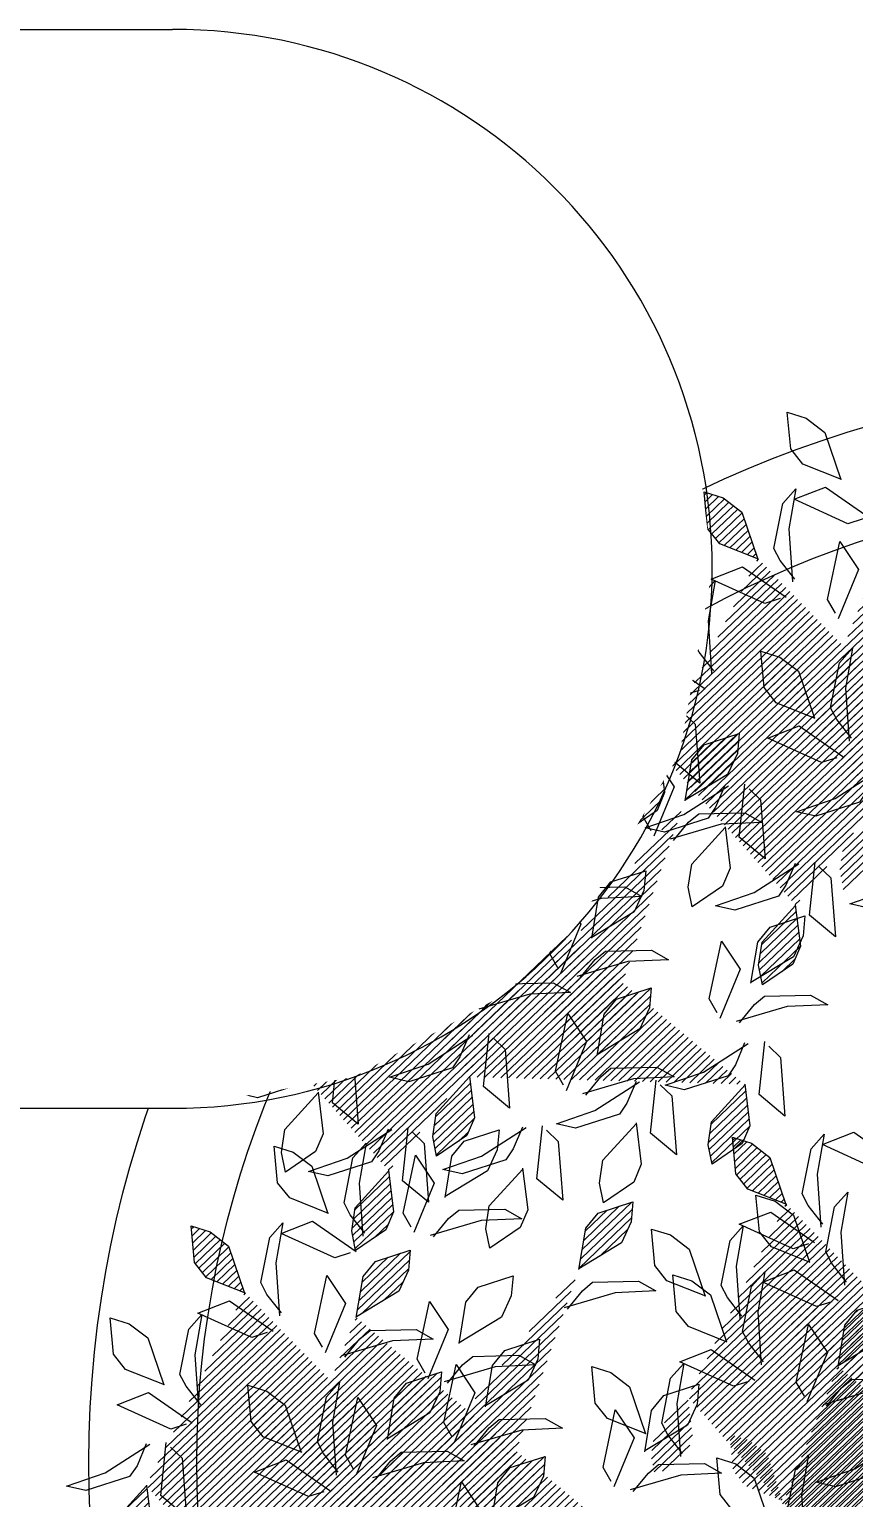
# Model space of a CAD drawing. Header units: millimetres. Extents: x 29001 to 40804, y -8833 to -5892.
# Drawn here: x 29829.94 to 29845.22, y -8584.09 to -8556.88 of the extents above; entities that cross this region are included whole.
import ezdxf
from ezdxf.enums import TextEntityAlignment as Align

# ---------------------------------------------------------------- set-up
doc = ezdxf.new("R2010")
doc.units = ezdxf.units.MM
doc.layers.get('0').update_dxf_attribs({"lineweight": 0})
for name, color, linetype, lineweight in [('250', 250, 'Continuous', 0), ('saksı', 180, 'Continuous', 0), ('xxx_Auto_Kaplama_Mermer Tarama', 45, 'Continuous', 0), ('xxx_Auto_Yardimci_Isaret Genel', 51, 'Continuous', 0)]:
    doc.layers.add(name, color=color, linetype=linetype, lineweight=lineweight)
doc.styles.add('AUTOBAN', font='')
doc.styles.get('AUTOBAN').set_extended_font_data('Helvetica Normal Tr')
pattern_1 = [(45, (-1654802.840952, 54994.59927), (-0.0105615167031, 0.0105615167031), [])]
pattern_2 = [(45, (-1654802.583758, 54995.853821), (-0.0105615167031, 0.0105615167031), [])]
pattern_3 = [(45, (-1654801.513832, 54996.583929), (-0.0105615167031, 0.0105615167031), [])]
pattern_4 = [(45, (-1654801.403256, 54994.865313), (-0.0105615167031, 0.0105615167031), [])]

# ---------------------------------------------------------------- blocks, each defined once
blk = doc.blocks.new('U1')
at = {"lineweight": 0}
h = blk.add_hatch(dxfattribs=at)
h.set_pattern_fill('ANSI31', color=63, scale=0.11949, style=0)
h.set_pattern_definition(pattern_3)
edge = h.paths.add_edge_path()
edge.add_line((-2359702.9032, 78422.6832), (-2359702.8873, 78422.7934))
edge.add_line((-2359702.8873, 78422.7934), (-2359702.8553, 78422.8342))
edge.add_line((-2359702.8553, 78422.8342), (-2359702.763, 78422.8662))
edge.add_line((-2359702.763, 78422.8662), (-2359702.7665, 78422.8129))
edge.add_line((-2359702.7665, 78422.8129), (-2359702.7914, 78422.7562))
edge.add_line((-2359702.7914, 78422.7562), (-2359702.9032, 78422.6852))
edge.add_line((-2359703.1841, 78422.9027), (-2359703.1681, 78423.0129))
edge.add_line((-2359703.1681, 78423.0129), (-2359703.1362, 78423.0537))
edge.add_line((-2359703.1362, 78423.0537), (-2359703.0438, 78423.0856))
edge.add_line((-2359703.0438, 78423.0856), (-2359703.0474, 78423.0324))
edge.add_line((-2359703.0474, 78423.0324), (-2359703.0722, 78422.9756))
edge.add_line((-2359703.0722, 78422.9756), (-2359703.1841, 78422.9046))
edge.add_line((-2359703.5705, 78423.2847), (-2359703.6747, 78423.324))
edge.add_line((-2359703.6747, 78423.324), (-2359703.7077, 78423.364))
edge.add_line((-2359703.7077, 78423.364), (-2359703.719, 78423.461))
edge.add_line((-2359703.719, 78423.461), (-2359703.6678, 78423.4461))
edge.add_line((-2359703.6678, 78423.4461), (-2359703.6177, 78423.4096))
edge.add_line((-2359703.6177, 78423.4096), (-2359703.5725, 78423.2851))
edge.add_line((-2359703.8238, 78422.7678), (-2359703.808, 78422.6575))
edge.add_line((-2359703.808, 78422.6575), (-2359703.8271, 78422.6093))
edge.add_line((-2359703.8271, 78422.6093), (-2359703.9067, 78422.5527))
edge.add_line((-2359703.9067, 78422.5527), (-2359703.9183, 78422.6047))
edge.add_line((-2359703.9183, 78422.6047), (-2359703.9105, 78422.6662))
edge.add_line((-2359703.9105, 78422.6662), (-2359703.8232, 78422.7659))
edge.add_line((-2359703.4534, 78422.3657), (-2359703.4376, 78422.2554))
edge.add_line((-2359703.4376, 78422.2554), (-2359703.4567, 78422.2072))
edge.add_line((-2359703.4567, 78422.2072), (-2359703.5363, 78422.1505))
edge.add_line((-2359703.5363, 78422.1505), (-2359703.5479, 78422.2026))
edge.add_line((-2359703.5479, 78422.2026), (-2359703.5401, 78422.2641))
edge.add_line((-2359703.5401, 78422.2641), (-2359703.4528, 78422.3638))
edge.add_line((-2359702.683, 78423.3664), (-2359702.667, 78423.4766))
edge.add_line((-2359702.667, 78423.4766), (-2359702.6351, 78423.5175))
edge.add_line((-2359702.6351, 78423.5175), (-2359702.5428, 78423.5494))
edge.add_line((-2359702.5428, 78423.5494), (-2359702.5463, 78423.4962))
edge.add_line((-2359702.5463, 78423.4962), (-2359702.5712, 78423.4394))
edge.add_line((-2359702.5712, 78423.4394), (-2359702.683, 78423.3684))
h = blk.add_hatch(dxfattribs=at)
h.set_pattern_fill('ANSI31', color=41, scale=0.11949, style=0)
h.set_pattern_definition(pattern_3)
edge = h.paths.add_edge_path()
edge.add_line((-2359703.2736, 78423.2257), (-2359703.2576, 78423.336))
edge.add_line((-2359703.2576, 78423.336), (-2359703.2257, 78423.3768))
edge.add_line((-2359703.2257, 78423.3768), (-2359703.1333, 78423.4087))
edge.add_line((-2359703.1333, 78423.4087), (-2359703.1369, 78423.3555))
edge.add_line((-2359703.1369, 78423.3555), (-2359703.1617, 78423.2987))
edge.add_line((-2359703.1617, 78423.2987), (-2359703.2736, 78423.2277))
edge.add_line((-2359703.4109, 78422.8634), (-2359703.5151, 78422.9027))
edge.add_line((-2359703.5151, 78422.9027), (-2359703.5481, 78422.9427))
edge.add_line((-2359703.5481, 78422.9427), (-2359703.5594, 78423.0398))
edge.add_line((-2359703.5594, 78423.0398), (-2359703.5082, 78423.0248))
edge.add_line((-2359703.5082, 78423.0248), (-2359703.4581, 78422.9883))
edge.add_line((-2359703.4581, 78422.9883), (-2359703.4128, 78422.8638))
edge.add_line((-2359703.2427, 78422.621), (-2359703.2269, 78422.5107))
edge.add_line((-2359703.2269, 78422.5107), (-2359703.246, 78422.4625))
edge.add_line((-2359703.246, 78422.4625), (-2359703.3256, 78422.4059))
edge.add_line((-2359703.3256, 78422.4059), (-2359703.3372, 78422.4579))
edge.add_line((-2359703.3372, 78422.4579), (-2359703.3294, 78422.5194))
edge.add_line((-2359703.3294, 78422.5194), (-2359703.2421, 78422.6191))
edge.add_line((-2359702.5083, 78422.6146), (-2359702.4925, 78422.5043))
edge.add_line((-2359702.4925, 78422.5043), (-2359702.5117, 78422.4562))
edge.add_line((-2359702.5117, 78422.4562), (-2359702.5912, 78422.3995))
edge.add_line((-2359702.5912, 78422.3995), (-2359702.6028, 78422.4515))
edge.add_line((-2359702.6028, 78422.4515), (-2359702.595, 78422.513))
edge.add_line((-2359702.595, 78422.513), (-2359702.5077, 78422.6127))
at = {"lineweight": 0, "true_color": 0x6c822b}
h = blk.add_hatch(dxfattribs=at)
h.set_pattern_fill('ANSI31', color=67, scale=0.11949, style=0)
h.set_pattern_definition(pattern_2)
edge = h.paths.add_edge_path()
edge.add_line((-2359703.9731, 78421.9531), (-2359703.9572, 78422.0633))
edge.add_line((-2359703.9572, 78422.0633), (-2359703.9252, 78422.1041))
edge.add_line((-2359703.9252, 78422.1041), (-2359703.8329, 78422.1361))
edge.add_line((-2359703.8329, 78422.1361), (-2359703.8364, 78422.0828))
edge.add_line((-2359703.8364, 78422.0828), (-2359703.8613, 78422.0261))
edge.add_line((-2359703.8613, 78422.0261), (-2359703.9732, 78421.9551))
edge.add_line((-2359704.254, 78422.1725), (-2359704.2381, 78422.2828))
edge.add_line((-2359704.2381, 78422.2828), (-2359704.2061, 78422.3236))
edge.add_line((-2359704.2061, 78422.3236), (-2359704.1138, 78422.3555))
edge.add_line((-2359704.1138, 78422.3555), (-2359704.1173, 78422.3023))
edge.add_line((-2359704.1173, 78422.3023), (-2359704.1422, 78422.2455))
edge.add_line((-2359704.1422, 78422.2455), (-2359704.254, 78422.1745))
edge.add_line((-2359704.6405, 78422.5546), (-2359704.7447, 78422.5939))
edge.add_line((-2359704.7447, 78422.5939), (-2359704.7776, 78422.6339))
edge.add_line((-2359704.7776, 78422.6339), (-2359704.789, 78422.7309))
edge.add_line((-2359704.789, 78422.7309), (-2359704.7377, 78422.716))
edge.add_line((-2359704.7377, 78422.716), (-2359704.6876, 78422.6795))
edge.add_line((-2359704.6876, 78422.6795), (-2359704.6424, 78422.555))
edge.add_line((-2359704.8937, 78422.0377), (-2359704.8779, 78421.9274))
edge.add_line((-2359704.8779, 78421.9274), (-2359704.897, 78421.8792))
edge.add_line((-2359704.897, 78421.8792), (-2359704.9766, 78421.8225))
edge.add_line((-2359704.9766, 78421.8225), (-2359704.9882, 78421.8746))
edge.add_line((-2359704.9882, 78421.8746), (-2359704.9804, 78421.9361))
edge.add_line((-2359704.9804, 78421.9361), (-2359704.8931, 78422.0358))
edge.add_line((-2359704.5233, 78421.6356), (-2359704.5075, 78421.5253))
edge.add_line((-2359704.5075, 78421.5253), (-2359704.5267, 78421.4771))
edge.add_line((-2359704.5267, 78421.4771), (-2359704.6062, 78421.4204))
edge.add_line((-2359704.6062, 78421.4204), (-2359704.6178, 78421.4725))
edge.add_line((-2359704.6178, 78421.4725), (-2359704.61, 78421.534))
edge.add_line((-2359704.61, 78421.534), (-2359704.5227, 78421.6337))
edge.add_line((-2359703.7529, 78422.6363), (-2359703.737, 78422.7465))
edge.add_line((-2359703.737, 78422.7465), (-2359703.705, 78422.7873))
edge.add_line((-2359703.705, 78422.7873), (-2359703.6127, 78422.8193))
edge.add_line((-2359703.6127, 78422.8193), (-2359703.6162, 78422.7661))
edge.add_line((-2359703.6162, 78422.7661), (-2359703.6411, 78422.7093))
edge.add_line((-2359703.6411, 78422.7093), (-2359703.753, 78422.6383))
h = blk.add_hatch(dxfattribs=at)
h.set_pattern_fill('ANSI31', color=67, scale=0.11949, style=0)
h.set_pattern_definition(pattern_2)
edge = h.paths.add_edge_path()
edge.add_line((-2359704.3435, 78422.4956), (-2359704.3275, 78422.6059))
edge.add_line((-2359704.3275, 78422.6059), (-2359704.2956, 78422.6467))
edge.add_line((-2359704.2956, 78422.6467), (-2359704.2033, 78422.6786))
edge.add_line((-2359704.2033, 78422.6786), (-2359704.2068, 78422.6254))
edge.add_line((-2359704.2068, 78422.6254), (-2359704.2317, 78422.5686))
edge.add_line((-2359704.2317, 78422.5686), (-2359704.3435, 78422.4976))
edge.add_line((-2359704.4808, 78422.1333), (-2359704.585, 78422.1726))
edge.add_line((-2359704.585, 78422.1726), (-2359704.618, 78422.2126))
edge.add_line((-2359704.618, 78422.2126), (-2359704.6293, 78422.3097))
edge.add_line((-2359704.6293, 78422.3097), (-2359704.5781, 78422.2947))
edge.add_line((-2359704.5781, 78422.2947), (-2359704.528, 78422.2582))
edge.add_line((-2359704.528, 78422.2582), (-2359704.4827, 78422.1337))
edge.add_line((-2359704.3126, 78421.8909), (-2359704.2968, 78421.7806))
edge.add_line((-2359704.2968, 78421.7806), (-2359704.3159, 78421.7324))
edge.add_line((-2359704.3159, 78421.7324), (-2359704.3955, 78421.6757))
edge.add_line((-2359704.3955, 78421.6757), (-2359704.4071, 78421.7278))
edge.add_line((-2359704.4071, 78421.7278), (-2359704.3993, 78421.7893))
edge.add_line((-2359704.3993, 78421.7893), (-2359704.312, 78421.889))
edge.add_line((-2359703.5782, 78421.8845), (-2359703.5624, 78421.7742))
edge.add_line((-2359703.5624, 78421.7742), (-2359703.5816, 78421.7261))
edge.add_line((-2359703.5816, 78421.7261), (-2359703.6612, 78421.6694))
edge.add_line((-2359703.6612, 78421.6694), (-2359703.6728, 78421.7214))
edge.add_line((-2359703.6728, 78421.7214), (-2359703.6649, 78421.7829))
edge.add_line((-2359703.6649, 78421.7829), (-2359703.5776, 78421.8826))
h = blk.add_hatch(dxfattribs=at)
h.set_pattern_fill('ANSI31', color=67, scale=0.11949, style=0)
h.set_pattern_definition(pattern_4)
edge = h.paths.add_edge_path()
edge.add_line((-2359702.7926, 78420.9646), (-2359702.7767, 78421.0748))
edge.add_line((-2359702.7767, 78421.0748), (-2359702.7447, 78421.1156))
edge.add_line((-2359702.7447, 78421.1156), (-2359702.6524, 78421.1476))
edge.add_line((-2359702.6524, 78421.1476), (-2359702.6559, 78421.0943))
edge.add_line((-2359702.6559, 78421.0943), (-2359702.6808, 78421.0375))
edge.add_line((-2359702.6808, 78421.0375), (-2359702.7927, 78420.9666))
edge.add_line((-2359703.0735, 78421.184), (-2359703.0575, 78421.2943))
edge.add_line((-2359703.0575, 78421.2943), (-2359703.0256, 78421.3351))
edge.add_line((-2359703.0256, 78421.3351), (-2359702.9333, 78421.367))
edge.add_line((-2359702.9333, 78421.367), (-2359702.9368, 78421.3138))
edge.add_line((-2359702.9368, 78421.3138), (-2359702.9617, 78421.257))
edge.add_line((-2359702.9617, 78421.257), (-2359703.0735, 78421.186))
edge.add_line((-2359703.4599, 78421.5661), (-2359703.5642, 78421.6054))
edge.add_line((-2359703.5642, 78421.6054), (-2359703.5971, 78421.6454))
edge.add_line((-2359703.5971, 78421.6454), (-2359703.6085, 78421.7424))
edge.add_line((-2359703.6085, 78421.7424), (-2359703.5572, 78421.7275))
edge.add_line((-2359703.5572, 78421.7275), (-2359703.5071, 78421.691))
edge.add_line((-2359703.5071, 78421.691), (-2359703.4619, 78421.5665))
edge.add_line((-2359703.7132, 78421.0492), (-2359703.6974, 78420.9389))
edge.add_line((-2359703.6974, 78420.9389), (-2359703.7165, 78420.8907))
edge.add_line((-2359703.7165, 78420.8907), (-2359703.7961, 78420.834))
edge.add_line((-2359703.7961, 78420.834), (-2359703.8077, 78420.8861))
edge.add_line((-2359703.8077, 78420.8861), (-2359703.7999, 78420.9476))
edge.add_line((-2359703.7999, 78420.9476), (-2359703.7126, 78421.0473))
edge.add_line((-2359703.3428, 78420.647), (-2359703.327, 78420.5368))
edge.add_line((-2359703.327, 78420.5368), (-2359703.3462, 78420.4886))
edge.add_line((-2359703.3462, 78420.4886), (-2359703.4257, 78420.4319))
edge.add_line((-2359703.4257, 78420.4319), (-2359703.4373, 78420.484))
edge.add_line((-2359703.4373, 78420.484), (-2359703.4295, 78420.5455))
edge.add_line((-2359703.4295, 78420.5455), (-2359703.3422, 78420.6452))
edge.add_line((-2359702.5724, 78421.6478), (-2359702.5565, 78421.758))
edge.add_line((-2359702.5565, 78421.758), (-2359702.5245, 78421.7988))
edge.add_line((-2359702.5245, 78421.7988), (-2359702.4322, 78421.8308))
edge.add_line((-2359702.4322, 78421.8308), (-2359702.4357, 78421.7775))
edge.add_line((-2359702.4357, 78421.7775), (-2359702.4606, 78421.7208))
edge.add_line((-2359702.4606, 78421.7208), (-2359702.5725, 78421.6498))
at = {"lineweight": 0}
h = blk.add_hatch(dxfattribs=at)
h.set_pattern_fill('ANSI31', color=41, scale=0.11949, style=0)
h.set_pattern_definition(pattern_4)
edge = h.paths.add_edge_path()
edge.add_line((-2359703.163, 78421.5071), (-2359703.147, 78421.6173))
edge.add_line((-2359703.147, 78421.6173), (-2359703.1151, 78421.6582))
edge.add_line((-2359703.1151, 78421.6582), (-2359703.0228, 78421.6901))
edge.add_line((-2359703.0228, 78421.6901), (-2359703.0263, 78421.6369))
edge.add_line((-2359703.0263, 78421.6369), (-2359703.0512, 78421.5801))
edge.add_line((-2359703.0512, 78421.5801), (-2359703.163, 78421.5091))
edge.add_line((-2359703.3003, 78421.1448), (-2359703.4045, 78421.1841))
edge.add_line((-2359703.4045, 78421.1841), (-2359703.4375, 78421.2241))
edge.add_line((-2359703.4375, 78421.2241), (-2359703.4488, 78421.3212))
edge.add_line((-2359703.4488, 78421.3212), (-2359703.3976, 78421.3062))
edge.add_line((-2359703.3976, 78421.3062), (-2359703.3475, 78421.2697))
edge.add_line((-2359703.3475, 78421.2697), (-2359703.3022, 78421.1452))
edge.add_line((-2359703.1321, 78420.9024), (-2359703.1163, 78420.7921))
edge.add_line((-2359703.1163, 78420.7921), (-2359703.1354, 78420.7439))
edge.add_line((-2359703.1354, 78420.7439), (-2359703.215, 78420.6872))
edge.add_line((-2359703.215, 78420.6872), (-2359703.2266, 78420.7393))
edge.add_line((-2359703.2266, 78420.7393), (-2359703.2188, 78420.8008))
edge.add_line((-2359703.2188, 78420.8008), (-2359703.1315, 78420.9005))
edge.add_line((-2359702.3977, 78420.896), (-2359702.3819, 78420.7857))
edge.add_line((-2359702.3819, 78420.7857), (-2359702.4011, 78420.7375))
edge.add_line((-2359702.4011, 78420.7375), (-2359702.4806, 78420.6809))
edge.add_line((-2359702.4806, 78420.6809), (-2359702.4923, 78420.7329))
edge.add_line((-2359702.4923, 78420.7329), (-2359702.4844, 78420.7944))
edge.add_line((-2359702.4844, 78420.7944), (-2359702.3971, 78420.8941))
h = blk.add_hatch(dxfattribs=at)
h.set_pattern_fill('ANSI31', color=63, scale=0.11949, style=0)
h.set_pattern_definition(pattern_1)
edge = h.paths.add_edge_path()
edge.add_line((-2359704.2303, 78420.6985), (-2359704.2144, 78420.8088))
edge.add_line((-2359704.2144, 78420.8088), (-2359704.1824, 78420.8496))
edge.add_line((-2359704.1824, 78420.8496), (-2359704.0901, 78420.8815))
edge.add_line((-2359704.0901, 78420.8815), (-2359704.0936, 78420.8283))
edge.add_line((-2359704.0936, 78420.8283), (-2359704.1185, 78420.7715))
edge.add_line((-2359704.1185, 78420.7715), (-2359704.2304, 78420.7005))
edge.add_line((-2359704.5112, 78420.918), (-2359704.4952, 78421.0282))
edge.add_line((-2359704.4952, 78421.0282), (-2359704.4633, 78421.069))
edge.add_line((-2359704.4633, 78421.069), (-2359704.371, 78421.101))
edge.add_line((-2359704.371, 78421.101), (-2359704.3745, 78421.0477))
edge.add_line((-2359704.3745, 78421.0477), (-2359704.3994, 78420.991))
edge.add_line((-2359704.3994, 78420.991), (-2359704.5112, 78420.92))
edge.add_line((-2359704.8976, 78421.3), (-2359705.0019, 78421.3393))
edge.add_line((-2359705.0019, 78421.3393), (-2359705.0348, 78421.3793))
edge.add_line((-2359705.0348, 78421.3793), (-2359705.0461, 78421.4764))
edge.add_line((-2359705.0461, 78421.4764), (-2359704.9949, 78421.4614))
edge.add_line((-2359704.9949, 78421.4614), (-2359704.9448, 78421.4249))
edge.add_line((-2359704.9448, 78421.4249), (-2359704.8996, 78421.3004))
edge.add_line((-2359705.1509, 78420.7831), (-2359705.1351, 78420.6729))
edge.add_line((-2359705.1351, 78420.6729), (-2359705.1542, 78420.6247))
edge.add_line((-2359705.1542, 78420.6247), (-2359705.2338, 78420.568))
edge.add_line((-2359705.2338, 78420.568), (-2359705.2454, 78420.6201))
edge.add_line((-2359705.2454, 78420.6201), (-2359705.2376, 78420.6816))
edge.add_line((-2359705.2376, 78420.6816), (-2359705.1503, 78420.7812))
edge.add_line((-2359704.7805, 78420.381), (-2359704.7647, 78420.2707))
edge.add_line((-2359704.7647, 78420.2707), (-2359704.7839, 78420.2226))
edge.add_line((-2359704.7839, 78420.2226), (-2359704.8634, 78420.1659))
edge.add_line((-2359704.8634, 78420.1659), (-2359704.875, 78420.218))
edge.add_line((-2359704.875, 78420.218), (-2359704.8672, 78420.2795))
edge.add_line((-2359704.8672, 78420.2795), (-2359704.7799, 78420.3791))
edge.add_line((-2359704.0101, 78421.3817), (-2359703.9942, 78421.492))
edge.add_line((-2359703.9942, 78421.492), (-2359703.9622, 78421.5328))
edge.add_line((-2359703.9622, 78421.5328), (-2359703.8699, 78421.5647))
edge.add_line((-2359703.8699, 78421.5647), (-2359703.8734, 78421.5115))
edge.add_line((-2359703.8734, 78421.5115), (-2359703.8983, 78421.4547))
edge.add_line((-2359703.8983, 78421.4547), (-2359704.0101, 78421.3837))
at = {"lineweight": 0, "true_color": 0x6c822b}
h = blk.add_hatch(dxfattribs=at)
h.set_pattern_fill('ANSI31', color=67, scale=0.11949, style=0)
h.set_pattern_definition(pattern_1)
edge = h.paths.add_edge_path()
edge.add_line((-2359704.6007, 78421.2411), (-2359704.5847, 78421.3513))
edge.add_line((-2359704.5847, 78421.3513), (-2359704.5528, 78421.3921))
edge.add_line((-2359704.5528, 78421.3921), (-2359704.4605, 78421.4241))
edge.add_line((-2359704.4605, 78421.4241), (-2359704.464, 78421.3708))
edge.add_line((-2359704.464, 78421.3708), (-2359704.4889, 78421.314))
edge.add_line((-2359704.4889, 78421.314), (-2359704.6007, 78421.243))
edge.add_line((-2359704.738, 78420.8788), (-2359704.8422, 78420.9181))
edge.add_line((-2359704.8422, 78420.9181), (-2359704.8752, 78420.9581))
edge.add_line((-2359704.8752, 78420.9581), (-2359704.8865, 78421.0551))
edge.add_line((-2359704.8865, 78421.0551), (-2359704.8353, 78421.0402))
edge.add_line((-2359704.8353, 78421.0402), (-2359704.7852, 78421.0037))
edge.add_line((-2359704.7852, 78421.0037), (-2359704.7399, 78420.8792))
edge.add_line((-2359704.5698, 78420.6363), (-2359704.554, 78420.5261))
edge.add_line((-2359704.554, 78420.5261), (-2359704.5731, 78420.4779))
edge.add_line((-2359704.5731, 78420.4779), (-2359704.6527, 78420.4212))
edge.add_line((-2359704.6527, 78420.4212), (-2359704.6643, 78420.4733))
edge.add_line((-2359704.6643, 78420.4733), (-2359704.6565, 78420.5348))
edge.add_line((-2359704.6565, 78420.5348), (-2359704.5692, 78420.6344))
edge.add_line((-2359703.8354, 78420.6299), (-2359703.8196, 78420.5197))
edge.add_line((-2359703.8196, 78420.5197), (-2359703.8388, 78420.4715))
edge.add_line((-2359703.8388, 78420.4715), (-2359703.9183, 78420.4148))
edge.add_line((-2359703.9183, 78420.4148), (-2359703.93, 78420.4669))
edge.add_line((-2359703.93, 78420.4669), (-2359703.9221, 78420.5284))
edge.add_line((-2359703.9221, 78420.5284), (-2359703.8348, 78420.628))
at = {"lineweight": 0}
h = blk.add_hatch(dxfattribs=at)
h.set_pattern_fill('ANSI31', color=41, scale=0.11949, style=0)
h.set_pattern_definition([(45, (-1654801.554443, 54994.495261), (-0.0105615167031, 0.0105615167031), [])])
edge = h.paths.add_edge_path()
edge.add_line((-2359703.3142, 78421.1371), (-2359703.2982, 78421.2473))
edge.add_line((-2359703.2982, 78421.2473), (-2359703.2663, 78421.2881))
edge.add_line((-2359703.2663, 78421.2881), (-2359703.1739, 78421.3201))
edge.add_line((-2359703.1739, 78421.3201), (-2359703.1775, 78421.2668))
edge.add_line((-2359703.1775, 78421.2668), (-2359703.2024, 78421.21))
edge.add_line((-2359703.2024, 78421.21), (-2359703.3142, 78421.139))
edge.add_line((-2359703.4515, 78420.7748), (-2359703.5557, 78420.8141))
edge.add_line((-2359703.5557, 78420.8141), (-2359703.5887, 78420.8541))
edge.add_line((-2359703.5887, 78420.8541), (-2359703.6, 78420.9511))
edge.add_line((-2359703.6, 78420.9511), (-2359703.5488, 78420.9362))
edge.add_line((-2359703.5488, 78420.9362), (-2359703.4987, 78420.8997))
edge.add_line((-2359703.4987, 78420.8997), (-2359703.4534, 78420.7751))
edge.add_line((-2359703.2833, 78420.5323), (-2359703.2675, 78420.422))
edge.add_line((-2359703.2675, 78420.422), (-2359703.2866, 78420.3739))
edge.add_line((-2359703.2866, 78420.3739), (-2359703.3662, 78420.3172))
edge.add_line((-2359703.3662, 78420.3172), (-2359703.3778, 78420.3693))
edge.add_line((-2359703.3778, 78420.3693), (-2359703.37, 78420.4308))
edge.add_line((-2359703.37, 78420.4308), (-2359703.2827, 78420.5304))
edge.add_line((-2359702.5489, 78420.5259), (-2359702.5331, 78420.4157))
edge.add_line((-2359702.5331, 78420.4157), (-2359702.5523, 78420.3675))
edge.add_line((-2359702.5523, 78420.3675), (-2359702.6318, 78420.3108))
edge.add_line((-2359702.6318, 78420.3108), (-2359702.6434, 78420.3629))
edge.add_line((-2359702.6434, 78420.3629), (-2359702.6356, 78420.4244))
edge.add_line((-2359702.6356, 78420.4244), (-2359702.5483, 78420.524))
at = {"color": 67, "lineweight": 0, "true_color": 0x6c822b}
for points in [[(-2359703.3534, 78423.5017), (-2359703.4576, 78423.541), (-2359703.4906, 78423.581), (-2359703.5019, 78423.678), (-2359703.4507, 78423.6631), (-2359703.4006, 78423.6266), (-2359703.3554, 78423.5021)], [(-2359703.3619, 78423.1448), (-2359703.384, 78423.1816), (-2359703.3546, 78423.3361), (-2359703.303, 78423.2625), (-2359703.3546, 78423.13)], [(-2359703.7813, 78423.0358), (-2359703.8855, 78423.0751), (-2359703.9184, 78423.1151), (-2359703.9298, 78423.2121), (-2359703.8785, 78423.1972), (-2359703.8284, 78423.1607), (-2359703.7832, 78423.0362)], [(-2359703.3132, 78422.8128), (-2359703.3533, 78422.8616), (-2359703.3701, 78422.8926), (-2359703.3489, 78423.0134), (-2359703.3147, 78423.0531), (-2359703.3311, 78422.9458), (-2359703.3186, 78422.8049)], [(-2359704.142, 78422.7149), (-2359704.103, 78422.7646), (-2359704.0764, 78422.7876), (-2359703.9538, 78422.7929), (-2359703.9077, 78422.7681), (-2359704.016, 78422.761), (-2359704.1509, 78422.7184)], [(-2359703.7529, 78422.6363), (-2359703.737, 78422.7465), (-2359703.705, 78422.7873), (-2359703.6127, 78422.8193), (-2359703.6162, 78422.7661), (-2359703.6411, 78422.7093), (-2359703.753, 78422.6383)], [(-2359704.3633, 78422.6679), (-2359704.404, 78422.6542), (-2359704.5486, 78422.7163), (-2359704.4656, 78422.7508), (-2359704.3473, 78422.6719)], [(-2359703.8238, 78422.7678), (-2359703.808, 78422.6575), (-2359703.8271, 78422.6093), (-2359703.9067, 78422.5527), (-2359703.9183, 78422.6047), (-2359703.9105, 78422.6662), (-2359703.8232, 78422.7659)], [(-2359703.8413, 78422.5553), (-2359703.8634, 78422.5921), (-2359703.8339, 78422.7467), (-2359703.7824, 78422.6731), (-2359703.8339, 78422.5406)], [(-2359704.5428, 78422.5039), (-2359704.5829, 78422.5528), (-2359704.5997, 78422.5837), (-2359704.5785, 78422.7045), (-2359704.5443, 78422.7442), (-2359704.5607, 78422.637), (-2359704.5482, 78422.496)], [(-2359703.2454, 78422.731), (-2359703.2688, 78422.6723), (-2359703.2879, 78422.6426), (-2359703.4039, 78422.603), (-2359703.4552, 78422.6138), (-2359703.3533, 78422.6511), (-2359703.2358, 78422.7301)], [(-2359704.3435, 78422.4956), (-2359704.3275, 78422.6059), (-2359704.2956, 78422.6467), (-2359704.2033, 78422.6786), (-2359704.2068, 78422.6254), (-2359704.2317, 78422.5686), (-2359704.3435, 78422.4976)], [(-2359703.6477, 78422.6799), (-2359703.6711, 78422.6212), (-2359703.6902, 78422.5916), (-2359703.8062, 78422.5519), (-2359703.8575, 78422.5627), (-2359703.7556, 78422.6001), (-2359703.6381, 78422.679)], [(-2359703.583, 78422.6725), (-2359703.5515, 78422.6434), (-2359703.5361, 78422.4868), (-2359703.6063, 78422.5429), (-2359703.5942, 78422.6846)], [(-2359704.4319, 78422.4147), (-2359704.4539, 78422.4515), (-2359704.4245, 78422.606), (-2359704.3729, 78422.5324), (-2359704.4245, 78422.3999)], [(-2359704.0684, 78422.4322), (-2359704.0525, 78422.5425), (-2359704.0205, 78422.5833), (-2359703.9282, 78422.6152), (-2359703.9317, 78422.562), (-2359703.9566, 78422.5052), (-2359704.0684, 78422.4342)], [(-2359703.7814, 78422.53), (-2359703.7423, 78422.5797), (-2359703.7157, 78422.6028), (-2359703.5932, 78422.6081), (-2359703.547, 78422.5833), (-2359703.6553, 78422.5762), (-2359703.7902, 78422.5336)], [(-2359703.645, 78422.5699), (-2359703.6292, 78422.4597), (-2359703.6483, 78422.4115), (-2359703.7279, 78422.3548), (-2359703.7395, 78422.4069), (-2359703.7317, 78422.4684), (-2359703.6444, 78422.568)], [(-2359704.5804, 78422.4509), (-2359704.6211, 78422.4372), (-2359704.7657, 78422.4993), (-2359704.6827, 78422.5337), (-2359704.5645, 78422.4549)], [(-2359704.1568, 78422.3513), (-2359704.1789, 78422.3881), (-2359704.1494, 78422.5427), (-2359704.0979, 78422.469), (-2359704.1494, 78422.3366)], [(-2359704.7535, 78422.255), (-2359704.7936, 78422.3038), (-2359704.8104, 78422.3348), (-2359704.7892, 78422.4556), (-2359704.755, 78422.4953), (-2359704.7714, 78422.388), (-2359704.7589, 78422.2471)], [(-2359703.4561, 78422.4756), (-2359703.4795, 78422.417), (-2359703.4986, 78422.3873), (-2359703.6146, 78422.3476), (-2359703.6659, 78422.3585), (-2359703.564, 78422.3958), (-2359703.4466, 78422.4747)], [(-2359703.3915, 78422.4683), (-2359703.3599, 78422.4392), (-2359703.3445, 78422.2826), (-2359703.4148, 78422.3387), (-2359703.4027, 78422.4803)], [(-2359703.0985, 78422.4884), (-2359703.1219, 78422.4297), (-2359703.141, 78422.4001), (-2359703.257, 78422.3604), (-2359703.3083, 78422.3712), (-2359703.2064, 78422.4086), (-2359703.089, 78422.4875)], [(-2359704.3719, 78422.3893), (-2359704.3329, 78422.439), (-2359704.3062, 78422.4621), (-2359704.1837, 78422.4674), (-2359704.1376, 78422.4426), (-2359704.2459, 78422.4355), (-2359704.3808, 78422.3929)], [(-2359703.9942, 78422.2653), (-2359703.9782, 78422.3755), (-2359703.9463, 78422.4163), (-2359703.8539, 78422.4483), (-2359703.8575, 78422.3951), (-2359703.8824, 78422.3383), (-2359703.9942, 78422.2673)], [(-2359704.0969, 78422.326), (-2359704.0578, 78422.3757), (-2359704.0312, 78422.3987), (-2359703.9087, 78422.4041), (-2359703.8625, 78422.3792), (-2359703.9708, 78422.3721), (-2359704.1057, 78422.3295)], [(-2359704.254, 78422.1725), (-2359704.2381, 78422.2828), (-2359704.2061, 78422.3236), (-2359704.1138, 78422.3555), (-2359704.1173, 78422.3023), (-2359704.1422, 78422.2455), (-2359704.254, 78422.1745)], [(-2359704.0825, 78422.1843), (-2359704.1046, 78422.2211), (-2359704.0752, 78422.3757), (-2359704.0236, 78422.3021), (-2359704.0752, 78422.1696)], [(-2359703.4534, 78422.3657), (-2359703.4376, 78422.2554), (-2359703.4567, 78422.2072), (-2359703.5363, 78422.1505), (-2359703.5479, 78422.2026), (-2359703.5401, 78422.2641), (-2359703.4528, 78422.3638)], [(-2359704.3831, 78422.0827), (-2359704.4233, 78422.1315), (-2359704.4401, 78422.1625), (-2359704.4189, 78422.2833), (-2359704.3847, 78422.323), (-2359704.4011, 78422.2157), (-2359704.3885, 78422.0747)], [(-2359703.5673, 78422.154), (-2359703.5514, 78422.2642), (-2359703.5194, 78422.305), (-2359703.4271, 78422.337), (-2359703.4307, 78422.2837), (-2359703.4555, 78422.227), (-2359703.5674, 78422.156)], [(-2359704.4808, 78422.1333), (-2359704.585, 78422.1726), (-2359704.618, 78422.2126), (-2359704.6293, 78422.3097), (-2359704.5781, 78422.2947), (-2359704.528, 78422.2582), (-2359704.4827, 78422.1337)], [(-2359704.3424, 78422.0916), (-2359704.3644, 78422.1284), (-2359704.335, 78422.283), (-2359704.2834, 78422.2093), (-2359704.335, 78422.0769)], [(-2359704.0226, 78422.159), (-2359703.9836, 78422.2087), (-2359703.9569, 78422.2318), (-2359703.8344, 78422.2371), (-2359703.7883, 78422.2123), (-2359703.8966, 78422.2052), (-2359704.0315, 78422.1626)], [(-2359703.6557, 78422.073), (-2359703.6778, 78422.1098), (-2359703.6483, 78422.2644), (-2359703.5968, 78422.1908), (-2359703.6483, 78422.0583)], [(-2359704.8318, 78422.1403), (-2359704.8002, 78422.1112), (-2359704.7848, 78421.9546), (-2359704.855, 78422.0107), (-2359704.843, 78422.1523)], [(-2359704.2824, 78422.0663), (-2359704.2434, 78422.116), (-2359704.2167, 78422.139), (-2359704.0942, 78422.1444), (-2359704.0481, 78422.1195), (-2359704.1564, 78422.1124), (-2359704.2913, 78422.0698)], [(-2359703.9731, 78421.9531), (-2359703.9572, 78422.0633), (-2359703.9252, 78422.1041), (-2359703.8329, 78422.1361), (-2359703.8364, 78422.0828), (-2359703.8613, 78422.0261), (-2359703.9732, 78421.9551)], [(-2359703.5958, 78422.0477), (-2359703.5567, 78422.0974), (-2359703.5301, 78422.1205), (-2359703.4076, 78422.1258), (-2359703.3614, 78422.101), (-2359703.4697, 78422.0939), (-2359703.6047, 78422.0513)], [(-2359704.4208, 78422.0296), (-2359704.4615, 78422.0159), (-2359704.6061, 78422.078), (-2359704.5231, 78422.1125), (-2359704.4048, 78422.0336)], [(-2359704.0615, 78421.8721), (-2359704.0836, 78421.9089), (-2359704.0541, 78422.0635), (-2359704.0026, 78421.9899), (-2359704.0541, 78421.8574)], [(-2359704.3153, 78422.0009), (-2359704.3387, 78421.9422), (-2359704.3578, 78421.9125), (-2359704.4738, 78421.8728), (-2359704.5251, 78421.8837), (-2359704.4232, 78421.921), (-2359704.3058, 78422)], [(-2359704.2507, 78421.9935), (-2359704.2191, 78421.9644), (-2359704.2037, 78421.8078), (-2359704.274, 78421.8639), (-2359704.2619, 78422.0055)], [(-2359703.5809, 78421.9945), (-2359703.6044, 78421.9358), (-2359703.6234, 78421.9061), (-2359703.7395, 78421.8665), (-2359703.7908, 78421.8773), (-2359703.6889, 78421.9146), (-2359703.5714, 78421.9936)], [(-2359703.5163, 78421.9871), (-2359703.4847, 78421.958), (-2359703.4694, 78421.8014), (-2359703.5396, 78421.8575), (-2359703.5275, 78421.9991)], [(-2359704.7176, 78421.9498), (-2359704.741, 78421.8911), (-2359704.7601, 78421.8615), (-2359704.8761, 78421.8218), (-2359704.9274, 78421.8326), (-2359704.8255, 78421.87), (-2359704.7081, 78421.9489)], [(-2359704.653, 78421.9424), (-2359704.6214, 78421.9133), (-2359704.606, 78421.7567), (-2359704.6762, 78421.8128), (-2359704.6642, 78421.9545)], [(-2359704.0016, 78421.8468), (-2359703.9625, 78421.8965), (-2359703.9359, 78421.9196), (-2359703.8134, 78421.9249), (-2359703.7672, 78421.9), (-2359703.8755, 78421.8929), (-2359704.0104, 78421.8504)], [(-2359704.3126, 78421.8909), (-2359704.2968, 78421.7806), (-2359704.3159, 78421.7324), (-2359704.3955, 78421.6757), (-2359704.4071, 78421.7278), (-2359704.3993, 78421.7893), (-2359704.312, 78421.889)], [(-2359703.8683, 78421.886), (-2359703.8917, 78421.8273), (-2359703.9108, 78421.7976), (-2359704.0268, 78421.758), (-2359704.0781, 78421.7688), (-2359703.9762, 78421.8061), (-2359703.8588, 78421.8851)], [(-2359703.8037, 78421.8786), (-2359703.7721, 78421.8495), (-2359703.7567, 78421.6929), (-2359703.827, 78421.749), (-2359703.8149, 78421.8906)], [(-2359703.5782, 78421.8845), (-2359703.5624, 78421.7742), (-2359703.5816, 78421.7261), (-2359703.6612, 78421.6694), (-2359703.6728, 78421.7214), (-2359703.6649, 78421.7829), (-2359703.5776, 78421.8826)], [(-2359704.7149, 78421.8398), (-2359704.6991, 78421.7295), (-2359704.7182, 78421.6814), (-2359704.7978, 78421.6247), (-2359704.8094, 78421.6768), (-2359704.8016, 78421.7383), (-2359704.7143, 78421.8379)], [(-2359703.8656, 78421.776), (-2359703.8498, 78421.6657), (-2359703.8689, 78421.6175), (-2359703.9485, 78421.5609), (-2359703.9601, 78421.6129), (-2359703.9523, 78421.6744), (-2359703.865, 78421.7741)], [(-2359704.526, 78421.7455), (-2359704.5495, 78421.6868), (-2359704.5685, 78421.6572), (-2359704.6845, 78421.6175), (-2359704.7358, 78421.6283), (-2359704.6339, 78421.6657), (-2359704.5165, 78421.7446)], [(-2359704.4614, 78421.7382), (-2359704.4298, 78421.7091), (-2359704.4145, 78421.5525), (-2359704.4847, 78421.6086), (-2359704.4726, 78421.7502)], [(-2359704.1684, 78421.7583), (-2359704.1919, 78421.6996), (-2359704.2109, 78421.67), (-2359704.3269, 78421.6303), (-2359704.3782, 78421.6411), (-2359704.2763, 78421.6785), (-2359704.1589, 78421.7574)], [(-2359704.3708, 78421.5666), (-2359704.3549, 78421.6768), (-2359704.3229, 78421.7176), (-2359704.2306, 78421.7496), (-2359704.2341, 78421.6963), (-2359704.259, 78421.6396), (-2359704.3708, 78421.5686)], [(-2359704.1038, 78421.7509), (-2359704.0722, 78421.7218), (-2359704.0569, 78421.5652), (-2359704.1271, 78421.6213), (-2359704.115, 78421.763)], [(-2359703.4599, 78421.5661), (-2359703.5642, 78421.6054), (-2359703.5971, 78421.6454), (-2359703.6085, 78421.7424), (-2359703.5572, 78421.7275), (-2359703.5071, 78421.691), (-2359703.4619, 78421.5665)], [(-2359703.3623, 78421.5154), (-2359703.4024, 78421.5643), (-2359703.4192, 78421.5952), (-2359703.398, 78421.716), (-2359703.3638, 78421.7557), (-2359703.3802, 78421.6484), (-2359703.3677, 78421.5075)], [(-2359703.1828, 78421.6794), (-2359703.2235, 78421.6657), (-2359703.3681, 78421.7278), (-2359703.2851, 78421.7623), (-2359703.1668, 78421.6834)], [(-2359704.4592, 78421.4856), (-2359704.4813, 78421.5224), (-2359704.4518, 78421.677), (-2359704.4003, 78421.6034), (-2359704.4518, 78421.4709)], [(-2359704.1657, 78421.6483), (-2359704.1499, 78421.5381), (-2359704.1691, 78421.4899), (-2359704.2486, 78421.4332), (-2359704.2602, 78421.4853), (-2359704.2524, 78421.5468), (-2359704.1651, 78421.6464)], [(-2359703.394, 78421.413), (-2359703.4982, 78421.4523), (-2359703.5312, 78421.4923), (-2359703.5425, 78421.5894), (-2359703.4913, 78421.5744), (-2359703.4412, 78421.5379), (-2359703.396, 78421.4134)], [(-2359703.2964, 78421.3624), (-2359703.3365, 78421.4112), (-2359703.3533, 78421.4422), (-2359703.3321, 78421.563), (-2359703.2979, 78421.6027), (-2359703.3143, 78421.4954), (-2359703.3017, 78421.3545)], [(-2359704.3992, 78421.4603), (-2359704.3602, 78421.51), (-2359704.3335, 78421.5331), (-2359704.211, 78421.5384), (-2359704.1649, 78421.5136), (-2359704.2732, 78421.5065), (-2359704.4081, 78421.4639)], [(-2359704.0101, 78421.3817), (-2359703.9942, 78421.492), (-2359703.9622, 78421.5328), (-2359703.8699, 78421.5647), (-2359703.8734, 78421.5115), (-2359703.8983, 78421.4547), (-2359704.0101, 78421.3837)], [(-2359703.3999, 78421.4623), (-2359703.4406, 78421.4487), (-2359703.5852, 78421.5108), (-2359703.5022, 78421.5452), (-2359703.384, 78421.4664)], [(-2359703.6707, 78421.3171), (-2359703.7749, 78421.3565), (-2359703.8079, 78421.3965), (-2359703.8192, 78421.4935), (-2359703.7679, 78421.4786), (-2359703.7178, 78421.4421), (-2359703.6726, 78421.3175)], [(-2359703.573, 78421.2665), (-2359703.6131, 78421.3153), (-2359703.6299, 78421.3463), (-2359703.6087, 78421.4671), (-2359703.5745, 78421.5068), (-2359703.5909, 78421.3995), (-2359703.5784, 78421.2586)], [(-2359703.5135, 78421.1454), (-2359703.5536, 78421.1942), (-2359703.5704, 78421.2252), (-2359703.5492, 78421.346), (-2359703.515, 78421.3857), (-2359703.5314, 78421.2784), (-2359703.5189, 78421.1375)], [(-2359703.334, 78421.3093), (-2359703.3747, 78421.2957), (-2359703.5193, 78421.3577), (-2359703.4363, 78421.3922), (-2359703.318, 78421.3133)], [(-2359704.689, 78421.1601), (-2359704.7111, 78421.1969), (-2359704.6817, 78421.3515), (-2359704.6301, 78421.2779), (-2359704.6817, 78421.1454)], [(-2359704.3256, 78421.1777), (-2359704.3097, 78421.2879), (-2359704.2777, 78421.3287), (-2359704.1854, 78421.3607), (-2359704.1889, 78421.3074), (-2359704.2138, 78421.2507), (-2359704.3256, 78421.1797)], [(-2359704.0386, 78421.2755), (-2359703.9995, 78421.3252), (-2359703.9729, 78421.3482), (-2359703.8504, 78421.3536), (-2359703.8042, 78421.3287), (-2359703.9125, 78421.3216), (-2359704.0474, 78421.279)], [(-2359703.6111, 78421.196), (-2359703.7153, 78421.2353), (-2359703.7483, 78421.2753), (-2359703.7596, 78421.3724), (-2359703.7084, 78421.3574), (-2359703.6583, 78421.3209), (-2359703.6131, 78421.1964)], [(-2359703.3142, 78421.1371), (-2359703.2982, 78421.2473), (-2359703.2663, 78421.2881), (-2359703.1739, 78421.3201), (-2359703.1775, 78421.2668), (-2359703.2024, 78421.21), (-2359703.3142, 78421.139)], [(-2359704.8376, 78421.1963), (-2359704.8783, 78421.1827), (-2359705.0229, 78421.2447), (-2359704.9399, 78421.2792), (-2359704.8216, 78421.2003)], [(-2359704.414, 78421.0967), (-2359704.4361, 78421.1335), (-2359704.4066, 78421.2881), (-2359704.3551, 78421.2145), (-2359704.4066, 78421.082)], [(-2359703.4025, 78421.0561), (-2359703.4246, 78421.0929), (-2359703.3952, 78421.2475), (-2359703.3436, 78421.1739), (-2359703.3952, 78421.0414)], [(-2359704.6291, 78421.1348), (-2359704.5901, 78421.1845), (-2359704.5634, 78421.2076), (-2359704.4409, 78421.2129), (-2359704.3948, 78421.188), (-2359704.5031, 78421.1809), (-2359704.638, 78421.1383)], [(-2359704.2514, 78421.0107), (-2359704.2354, 78421.121), (-2359704.2035, 78421.1618), (-2359704.1111, 78421.1937), (-2359704.1147, 78421.1405), (-2359704.1395, 78421.0837), (-2359704.2514, 78421.0127)], [(-2359704.354, 78421.0714), (-2359704.315, 78421.1211), (-2359704.2884, 78421.1442), (-2359704.1658, 78421.1495), (-2359704.1197, 78421.1247), (-2359704.228, 78421.1176), (-2359704.3629, 78421.075)], [(-2359703.5511, 78421.0923), (-2359703.5918, 78421.0786), (-2359703.7364, 78421.1407), (-2359703.6534, 78421.1752), (-2359703.5351, 78421.0963)], [(-2359704.5112, 78420.918), (-2359704.4952, 78421.0282), (-2359704.4633, 78421.069), (-2359704.371, 78421.101), (-2359704.3745, 78421.0477), (-2359704.3994, 78420.991), (-2359704.5112, 78420.92)], [(-2359704.3397, 78420.9298), (-2359704.3618, 78420.9666), (-2359704.3324, 78421.1212), (-2359704.2808, 78421.0475), (-2359704.3324, 78420.9151)], [(-2359703.8219, 78420.9471), (-2359703.9261, 78420.9864), (-2359703.9591, 78421.0264), (-2359703.9704, 78421.1234), (-2359703.9191, 78421.1085), (-2359703.869, 78421.072), (-2359703.8238, 78420.9475)], [(-2359703.7242, 78420.8964), (-2359703.7643, 78420.9453), (-2359703.7811, 78420.9762), (-2359703.7599, 78421.097), (-2359703.7257, 78421.1368), (-2359703.7421, 78421.0295), (-2359703.7296, 78420.8885)], [(-2359703.3426, 78421.0308), (-2359703.3036, 78421.0805), (-2359703.2769, 78421.1035), (-2359703.1544, 78421.1089), (-2359703.1083, 78421.084), (-2359703.2166, 78421.0769), (-2359703.3515, 78421.0343)], [(-2359704.6403, 78420.8281), (-2359704.6805, 78420.8769), (-2359704.6972, 78420.9079), (-2359704.6761, 78421.0287), (-2359704.6419, 78421.0684), (-2359704.6583, 78420.9611), (-2359704.6457, 78420.8202)], [(-2359703.8245, 78420.8994), (-2359703.8086, 78421.0097), (-2359703.7766, 78421.0505), (-2359703.6843, 78421.0824), (-2359703.6878, 78421.0292), (-2359703.7127, 78420.9724), (-2359703.8246, 78420.9014)], [(-2359704.738, 78420.8788), (-2359704.8422, 78420.9181), (-2359704.8752, 78420.9581), (-2359704.8865, 78421.0551), (-2359704.8353, 78421.0402), (-2359704.7852, 78421.0037), (-2359704.7399, 78420.8792)], [(-2359704.5996, 78420.837), (-2359704.6216, 78420.8738), (-2359704.5922, 78421.0284), (-2359704.5406, 78420.9548), (-2359704.5922, 78420.8223)], [(-2359703.9129, 78420.8185), (-2359703.935, 78420.8553), (-2359703.9055, 78421.0099), (-2359703.854, 78420.9362), (-2359703.9055, 78420.8038)], [(-2359704.2798, 78420.9045), (-2359704.2408, 78420.9542), (-2359704.2141, 78420.9772), (-2359704.0916, 78420.9826), (-2359704.0454, 78420.9577), (-2359704.1538, 78420.9506), (-2359704.2887, 78420.908)], [(-2359703.156, 78420.9447), (-2359703.1795, 78420.8861), (-2359703.1985, 78420.8564), (-2359703.3146, 78420.8167), (-2359703.3659, 78420.8276), (-2359703.264, 78420.8649), (-2359703.1465, 78420.9438)], [(-2359704.5396, 78420.8117), (-2359704.5006, 78420.8614), (-2359704.4739, 78420.8845), (-2359704.3514, 78420.8898), (-2359704.3053, 78420.865), (-2359704.4136, 78420.8579), (-2359704.5485, 78420.8153)], [(-2359704.2303, 78420.6985), (-2359704.2144, 78420.8088), (-2359704.1824, 78420.8496), (-2359704.0901, 78420.8815), (-2359704.0936, 78420.8283), (-2359704.1185, 78420.7715), (-2359704.2304, 78420.7005)], [(-2359703.853, 78420.7932), (-2359703.8139, 78420.8429), (-2359703.7873, 78420.8659), (-2359703.6648, 78420.8712), (-2359703.6186, 78420.8464), (-2359703.7269, 78420.8393), (-2359703.8618, 78420.7967)], [(-2359703.4841, 78420.7104), (-2359703.5884, 78420.7497), (-2359703.6213, 78420.7897), (-2359703.6326, 78420.8868), (-2359703.5814, 78420.8718), (-2359703.5313, 78420.8353), (-2359703.4861, 78420.7108)], [(-2359703.3865, 78420.6597), (-2359703.4266, 78420.7086), (-2359703.4434, 78420.7396), (-2359703.4222, 78420.8603), (-2359703.388, 78420.9001), (-2359703.4044, 78420.7928), (-2359703.3919, 78420.6518)], [(-2359704.678, 78420.775), (-2359704.7187, 78420.7614), (-2359704.8633, 78420.8234), (-2359704.7803, 78420.8579), (-2359704.662, 78420.7791)], [(-2359704.3187, 78420.6176), (-2359704.3408, 78420.6544), (-2359704.3113, 78420.8089), (-2359704.2598, 78420.7353), (-2359704.3113, 78420.6028)]]:
    blk.add_lwpolyline(points, dxfattribs=at)
at = {"color": 63, "lineweight": 0}
for points in [[(-2359703.4109, 78422.8634), (-2359703.5151, 78422.9027), (-2359703.5481, 78422.9427), (-2359703.5594, 78423.0398), (-2359703.5082, 78423.0248), (-2359703.4581, 78422.9883), (-2359703.4128, 78422.8638)], [(-2359703.8265, 78422.8778), (-2359703.8499, 78422.8191), (-2359703.869, 78422.7894), (-2359703.985, 78422.7498), (-2359704.0363, 78422.7606), (-2359703.9344, 78422.7979), (-2359703.8169, 78422.8769)], [(-2359703.7618, 78422.8704), (-2359703.7302, 78422.8413), (-2359703.7149, 78422.6847), (-2359703.7851, 78422.7408), (-2359703.773, 78422.8824)], [(-2359703.3508, 78422.7597), (-2359703.3915, 78422.7461), (-2359703.5361, 78422.8081), (-2359703.4532, 78422.8426), (-2359703.3349, 78422.7637)], [(-2359704.5829, 78421.4664), (-2359704.623, 78421.5152), (-2359704.6398, 78421.5462), (-2359704.6186, 78421.667), (-2359704.5844, 78421.7067), (-2359704.6008, 78421.5994), (-2359704.5882, 78421.4585)], [(-2359704.5233, 78421.6356), (-2359704.5075, 78421.5253), (-2359704.5267, 78421.4771), (-2359704.6062, 78421.4204), (-2359704.6178, 78421.4725), (-2359704.61, 78421.534), (-2359704.5227, 78421.6337)], [(-2359704.6205, 78421.4133), (-2359704.6612, 78421.3997), (-2359704.8058, 78421.4617), (-2359704.7228, 78421.4962), (-2359704.6045, 78421.4173)], [(-2359704.6007, 78421.2411), (-2359704.5847, 78421.3513), (-2359704.5528, 78421.3921), (-2359704.4605, 78421.4241), (-2359704.464, 78421.3708), (-2359704.4889, 78421.314), (-2359704.6007, 78421.243)], [(-2359705.1509, 78420.7831), (-2359705.1351, 78420.6729), (-2359705.1542, 78420.6247), (-2359705.2338, 78420.568), (-2359705.2454, 78420.6201), (-2359705.2376, 78420.6816), (-2359705.1503, 78420.7812)]]:
    blk.add_lwpolyline(points, dxfattribs=at)
at = {"layer": '250', "lineweight": 0}
for points in [[(-2359703.5705, 78423.2847), (-2359703.6747, 78423.324), (-2359703.7077, 78423.364), (-2359703.719, 78423.461), (-2359703.6678, 78423.4461), (-2359703.6177, 78423.4096), (-2359703.5725, 78423.2851)], [(-2359703.4729, 78423.234), (-2359703.513, 78423.2829), (-2359703.5298, 78423.3138), (-2359703.5086, 78423.4346), (-2359703.4744, 78423.4744), (-2359703.4908, 78423.3671), (-2359703.4782, 78423.2261)], [(-2359703.2934, 78423.398), (-2359703.3341, 78423.3843), (-2359703.4787, 78423.4464), (-2359703.3957, 78423.4809), (-2359703.2774, 78423.402)], [(-2359703.5105, 78423.181), (-2359703.5512, 78423.1673), (-2359703.6958, 78423.2294), (-2359703.6128, 78423.2639), (-2359703.4945, 78423.185)], [(-2359703.6836, 78422.9851), (-2359703.7237, 78423.0339), (-2359703.7405, 78423.0649), (-2359703.7193, 78423.1857), (-2359703.6851, 78423.2254), (-2359703.7015, 78423.1181), (-2359703.689, 78422.9772)], [(-2359704.1136, 78422.8211), (-2359704.0977, 78422.9314), (-2359704.0657, 78422.9722), (-2359703.9734, 78423.0041), (-2359703.9769, 78422.9509), (-2359704.0018, 78422.8941), (-2359704.1136, 78422.8231)], [(-2359703.7212, 78422.932), (-2359703.7619, 78422.9184), (-2359703.9065, 78422.9804), (-2359703.8235, 78423.0149), (-2359703.7053, 78422.9361)], [(-2359704.4233, 78422.7716), (-2359704.5276, 78422.8109), (-2359704.5605, 78422.8509), (-2359704.5718, 78422.9479), (-2359704.5206, 78422.933), (-2359704.4705, 78422.8965), (-2359704.4253, 78422.772)], [(-2359704.3257, 78422.7209), (-2359704.3658, 78422.7698), (-2359704.3826, 78422.8008), (-2359704.3614, 78422.9215), (-2359704.3272, 78422.9613), (-2359704.3436, 78422.854), (-2359704.3311, 78422.713)], [(-2359704.202, 78422.7402), (-2359704.2241, 78422.777), (-2359704.1946, 78422.9316), (-2359704.1431, 78422.8579), (-2359704.1946, 78422.7255)], [(-2359704.6405, 78422.5546), (-2359704.7447, 78422.5939), (-2359704.7776, 78422.6339), (-2359704.789, 78422.7309), (-2359704.7377, 78422.716), (-2359704.6876, 78422.6795), (-2359704.6424, 78422.555)], [(-2359704.8512, 78422.3057), (-2359704.9554, 78422.345), (-2359704.9884, 78422.385), (-2359704.9997, 78422.482), (-2359704.9485, 78422.4671), (-2359704.8983, 78422.4306), (-2359704.8531, 78422.306)], [(-2359704.7911, 78422.2019), (-2359704.8318, 78422.1883), (-2359704.9764, 78422.2503), (-2359704.8935, 78422.2848), (-2359704.7752, 78422.2059)], [(-2359704.8964, 78422.1477), (-2359704.9198, 78422.089), (-2359704.9389, 78422.0593), (-2359705.0549, 78422.0196), (-2359705.1062, 78422.0305), (-2359705.0043, 78422.0678), (-2359704.8869, 78422.1468)], [(-2359704.8937, 78422.0377), (-2359704.8779, 78421.9274), (-2359704.897, 78421.8792), (-2359704.9766, 78421.8225), (-2359704.9882, 78421.8746), (-2359704.9804, 78421.9361), (-2359704.8931, 78422.0358)], [(-2359704.6805, 78421.517), (-2359704.7847, 78421.5564), (-2359704.8177, 78421.5964), (-2359704.829, 78421.6934), (-2359704.7778, 78421.6785), (-2359704.7277, 78421.642), (-2359704.6825, 78421.5174)], [(-2359704.8976, 78421.3), (-2359705.0019, 78421.3393), (-2359705.0348, 78421.3793), (-2359705.0461, 78421.4764), (-2359704.9949, 78421.4614), (-2359704.9448, 78421.4249), (-2359704.8996, 78421.3004)], [(-2359704.8, 78421.2494), (-2359704.8401, 78421.2982), (-2359704.8569, 78421.3292), (-2359704.8357, 78421.45), (-2359704.8015, 78421.4897), (-2359704.8179, 78421.3824), (-2359704.8054, 78421.2415)], [(-2359705.1084, 78421.0511), (-2359705.2126, 78421.0904), (-2359705.2456, 78421.1304), (-2359705.2569, 78421.2274), (-2359705.2056, 78421.2125), (-2359705.1555, 78421.176), (-2359705.1103, 78421.0515)], [(-2359705.0107, 78421.0004), (-2359705.0508, 78421.0493), (-2359705.0676, 78421.0803), (-2359705.0464, 78421.201), (-2359705.0122, 78421.2408), (-2359705.0286, 78421.1335), (-2359705.0161, 78420.9925)], [(-2359705.0483, 78420.9474), (-2359705.089, 78420.9337), (-2359705.2336, 78420.9958), (-2359705.1507, 78421.0303), (-2359705.0324, 78420.9514)], [(-2359705.1536, 78420.8931), (-2359705.177, 78420.8344), (-2359705.1961, 78420.8048), (-2359705.3121, 78420.7651), (-2359705.3634, 78420.7759), (-2359705.2615, 78420.8133), (-2359705.1441, 78420.8922)], [(-2359705.0889, 78420.8857), (-2359705.0574, 78420.8566), (-2359705.042, 78420.7), (-2359705.1122, 78420.7561), (-2359705.1002, 78420.8978)]]:
    blk.add_lwpolyline(points, dxfattribs=at)
blk = doc.blocks.new('MOBİLYALAR')
at = {"layer": 'saksı'}
for radius in [20, 18]:
    blk.add_circle((706.253, -2261.645), radius, dxfattribs=at)
at = {"lineweight": 0, "extrusion": (-7.374e-13, 3.02e-14, -1), "xscale": -6.952506840120365, "yscale": 6.9525068401204, "zscale": 6.952506840120427, "rotation": 1.175259469639318}
blk.add_blockref('U1', (-16391919.403, -883864.344), dxfattribs=at)
blk = doc.blocks.new('_TagSlot')
at = {"color": 0, "linetype": 'ByBlock', "lineweight": -2, "transparency": 16777216}
for p, q in [((-4, 4), (4, 4)), ((-4, -4), (4, -4))]:
    blk.add_line(p, q, dxfattribs=at)
for centre, start, end in [((-4, 0), 90, 270), ((4, 0), 270, 90)]:
    blk.add_arc(centre, 4, start, end, dxfattribs=at)
at = {"layer": 'xxx_Auto_Kaplama_Mermer Tarama', "color": 0, "transparency": 16777216, "style": 'AUTOBAN'}
blk.add_attdef('TAGNUMBER', text='', height=3, dxfattribs=at).set_placement((0, -1.5), align=Align.CENTER)
blk = doc.blocks.new('key planxx')
blk.add_wipeout([(-810.461, -1591.628), (-790.461, -1591.628), (-786.631, -1592.39), (-783.613, -1594.341), (-781.726, -1596.76), (-780.762, -1599.193), (-780.461, -1601.628), (-781.069, -1605.06), (-782.974, -1608.257), (-784.328, -1609.526), (-787.104, -1611.047), (-790.461, -1611.628), (-812.089, -1611.494), (-814.457, -1610.795), (-817.223, -1608.995), (-818.411, -1607.695), (-820.282, -1603.515), (-820.26, -1599.632), (-818.957, -1596.354), (-817.095, -1594.145), (-813.396, -1592.068)])
at = {"layer": 'xxx_Auto_Yardimci_Isaret Genel', "xscale": 2.5, "yscale": 2.5, "zscale": 2.5}
blk.add_blockref('_TagSlot', (-800.461, -1601.628), dxfattribs=at).add_auto_attribs({'TAGNUMBER': 'P2'})

msp = doc.modelspace()

# ---------------------------------------------------------------- block references
at = {"color": 6}
msp.add_blockref('MOBİLYALAR', (29144.792, -6321.799), dxfattribs=at)

# ---------------------------------------------------------------- next in the draw order: block references
msp.add_blockref('key planxx', (30623.057, -6965.248), dxfattribs=at)

doc.saveas('drawing.dxf')
